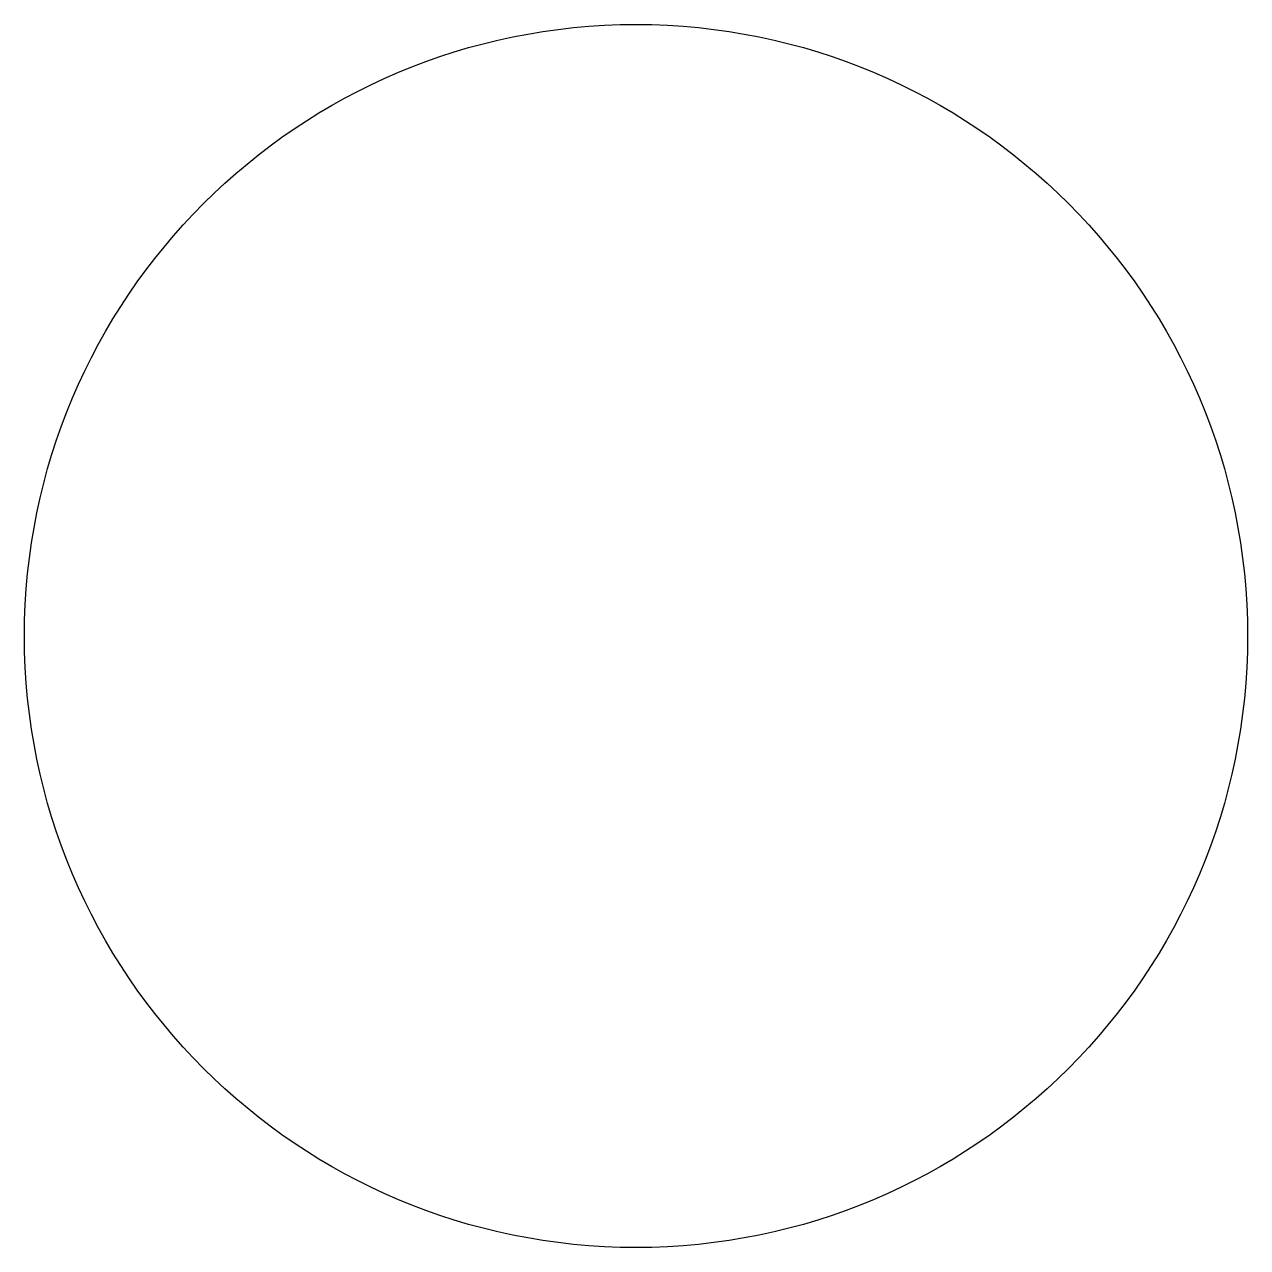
# Model space of a CAD drawing. Extents: x -1.25 to 4.25, y -5 to 0.5.
import ezdxf

# ---------------------------------------------------------------- set-up
doc = ezdxf.new("R2010")
doc.units = 0
doc.header["$MEASUREMENT"] = 0

msp = doc.modelspace()

# ---------------------------------------------------------------- linework, layer by layer
msp.add_circle((1.5, -2.25), 2.75)

doc.saveas('drawing.dxf')
